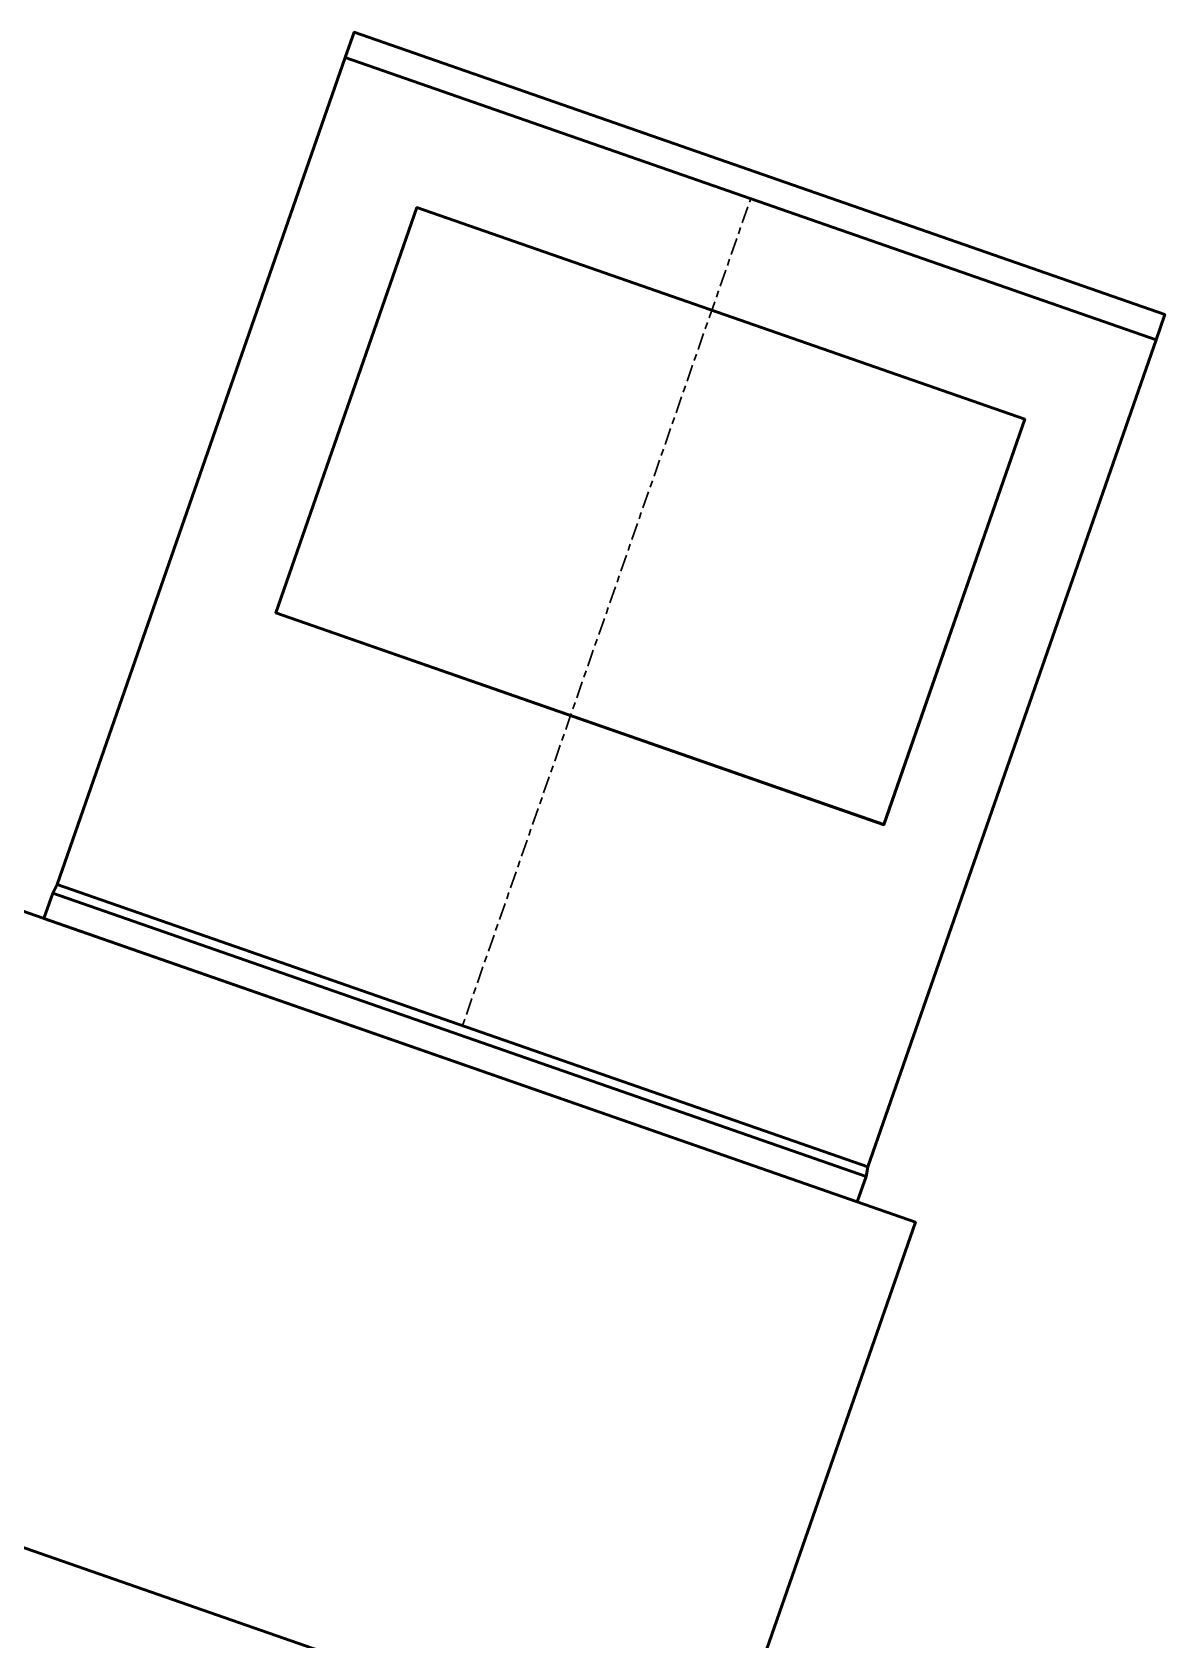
# Model space of a CAD drawing. Header units: inches. Extents: x -1654 to 1344, y -1538 to 36.
# Drawn here: x -257.2 to -215, y -1316.4 to -1256.5 of the extents above; entities that cross this region are included whole.
import ezdxf

# ---------------------------------------------------------------- set-up
doc = ezdxf.new("R2010")
doc.units = ezdxf.units.IN
doc.header["$MEASUREMENT"] = 0
doc.linetypes.add('Center', pattern=[1.25, 0.25, -0.1875, 0.625, -0.1875])
for name, color, linetype, lineweight in [('M-EQPT', 2, 'Continuous', 50), ('M-HVAC-CDFF', 3, 'Continuous', 30), ('M-HVAC-CDFF-SA', 3, 'Continuous', 30), ('M-HVAC-DUCT', 1, 'Center', 30), ('M-HVAC-DUCT-SA', 1, 'Continuous', 50)]:
    doc.layers.add(name, color=color, linetype=linetype, lineweight=lineweight)

# ---------------------------------------------------------------- blocks, each defined once
blk = doc.blocks.new('Heat Pump - Horizontal - Water Source - Heat Pump 4 Ton Horizontal-844842-_3D_')
at = {"layer": 'M-EQPT'}
mesh = blk.add_polyface(dxfattribs=at)
corners = [(31.1, -11.199, 9.65), (31.1, 11.199, 9.65), (-31.1, 11.199, 9.65), (-31.1, -11.199, 9.65)]
mesh.append_faces([[corners[k] for k in face] for face in [(3, 0, 1, 2)]])
mesh = blk.add_polyface(dxfattribs=at)
corners = [(31.1, -11.199, -9.65), (-31.1, -11.199, -9.65), (-31.1, 11.199, -9.65), (31.1, 11.199, -9.65)]
mesh.append_faces([[corners[k] for k in face] for face in [(1, 2, 3, 0)]])
mesh = blk.add_polyface(dxfattribs=at)
corners = [(-31.1, 11.199, 9.65), (31.1, 11.199, 9.65), (31.1, 11.199, -9.65), (-31.1, 11.199, -9.65)]
mesh.append_faces([[corners[k] for k in face] for face in [(0, 1, 2, 3)]])
mesh = blk.add_polyface(dxfattribs=at)
corners = [(-31.1, -11.199, 9.65), (-31.1, 11.199, 9.65), (-31.1, 11.199, -9.65), (-31.1, -11.199, -9.65)]
mesh.append_faces([[corners[k] for k in face] for face in [(0, 1, 2, 3)]])
mesh = blk.add_polyface(dxfattribs=at)
corners = [(31.1, -11.199, 9.65), (-31.1, -11.199, 9.65), (-31.1, -11.199, -9.65), (31.1, -11.199, -9.65)]
mesh.append_faces([[corners[k] for k in face] for face in [(0, 1, 2, 3)]])
mesh = blk.add_polyface(dxfattribs=at)
corners = [(3.303, -11.199, -8.65), (-28.799, -11.199, -8.65), (-28.799, -11.199, 8.65), (3.303, -11.199, 8.65)]
mesh.append_faces([[corners[k] for k in face] for face in [(2, 3, 0, 1)]])
mesh = blk.add_polyface(dxfattribs=at)
corners = [(-28.799, -12.199, 8.65), (3.303, -12.199, 8.65), (3.303, -11.199, 8.65), (-28.799, -11.199, 8.65)]
mesh.append_faces([[corners[k] for k in face] for face in [(0, 1, 2, 3)]])
mesh = blk.add_polyface(dxfattribs=at)
corners = [(-28.799, -12.199, -8.65), (-28.799, -12.199, 8.65), (-28.799, -11.199, 8.65), (-28.799, -11.199, -8.65)]
mesh.append_faces([[corners[k] for k in face] for face in [(0, 1, 2, 3)]])
mesh = blk.add_polyface(dxfattribs=at)
corners = [(3.303, -12.199, -8.65), (-28.799, -12.199, -8.65), (-28.799, -11.199, -8.65), (3.303, -11.199, -8.65)]
mesh.append_faces([[corners[k] for k in face] for face in [(0, 1, 2, 3)]])
mesh = blk.add_polyface(dxfattribs=at)
corners = [(3.303, -12.199, 8.65), (3.303, -12.199, -8.65), (3.303, -11.199, -8.65), (3.303, -11.199, 8.65)]
mesh.append_faces([[corners[k] for k in face] for face in [(0, 1, 2, 3)]])
mesh = blk.add_polyface(dxfattribs=at)
corners = [(3.303, -12.199, -8.65), (3.303, -12.199, 8.65), (-28.799, -12.199, 8.65), (-28.799, -12.199, -8.65)]
mesh.append_faces([[corners[k] for k in face] for face in [(3, 0, 1, 2)]])
blk = doc.blocks.new('Face Thin Mount Return Diffuser - Non-Hosted - 16x24 Face-949902-_3D_')
at = {"layer": 'M-HVAC-CDFF'}
mesh = blk.add_polyface(dxfattribs=at)
corners = [(8, 12, 1), (-8, 12, 1), (-8, -12, 1), (8, -12, 1)]
mesh.append_faces([[corners[k] for k in face] for face in [(3, 0, 1, 2)]])
mesh = blk.add_polyface(dxfattribs=at)
corners = [(8, 12), (8, -12), (-8, -12), (-8, 12)]
mesh.append_faces([[corners[k] for k in face] for face in [(0, 1, 2, 3)]])
mesh = blk.add_polyface(dxfattribs=at)
corners = [(8, 12), (-8, 12), (-8, 12, 1), (8, 12, 1)]
mesh.append_faces([[corners[k] for k in face] for face in [(3, 0, 1, 2)]])
mesh = blk.add_polyface(dxfattribs=at)
corners = [(-8, 12), (-8, -12), (-8, -12, 1), (-8, 12, 1)]
mesh.append_faces([[corners[k] for k in face] for face in [(3, 0, 1, 2)]])
mesh = blk.add_polyface(dxfattribs=at)
corners = [(8, -12), (8, 12), (8, 12, 1), (8, -12, 1)]
mesh.append_faces([[corners[k] for k in face] for face in [(3, 0, 1, 2)]])
mesh = blk.add_polyface(dxfattribs=at)
corners = [(-8, -12), (8, -12), (8, -12, 1), (-8, -12, 1)]
mesh.append_faces([[corners[k] for k in face] for face in [(3, 0, 1, 2)]])
blk = doc.blocks.new('Rectangular Takeoff - Standard-913736-_3D_')
at = {"layer": 'M-HVAC-DUCT', "color": 8, "linetype": 'Continuous', "lineweight": 50}
mesh = blk.add_polyface(dxfattribs=at)
corners = [(-0.242, -12, 8), (-0.242, 12, 8), (-0.242, 12, -8), (-0.242, -12, -8)]
mesh.append_faces([[corners[k] for k in face] for face in [(2, 3, 0, 1)]], dxfattribs={"color": 8})
mesh = blk.add_polyface(dxfattribs=at)
corners = [(-0.242, 12, -8), (1, 12, -8), (1, -12, -8), (-0.242, -12, -8)]
mesh.append_faces([[corners[k] for k in face] for face in [(3, 0, 1, 2)]], dxfattribs={"color": 8})
mesh = blk.add_polyface(dxfattribs=at)
corners = [(-0.242, 12, 8), (1, 12, 8), (1, 12, -8), (-0.242, 12, -8)]
mesh.append_faces([[corners[k] for k in face] for face in [(2, 3, 0, 1)]], dxfattribs={"color": 8})
mesh = blk.add_polyface(dxfattribs=at)
corners = [(1, -12, 8), (1, 12, 8), (-0.242, 12, 8), (-0.242, -12, 8)]
mesh.append_faces([[corners[k] for k in face] for face in [(1, 2, 3, 0)]], dxfattribs={"color": 8})
mesh = blk.add_polyface(dxfattribs=at)
corners = [(1, -12, 8), (1, -12, -8), (1, 12, -8), (1, 12, 8)]
mesh.append_faces([[corners[k] for k in face] for face in [(0, 1, 2, 3)]], dxfattribs={"color": 8})
mesh = blk.add_polyface(dxfattribs=at)
corners = [(-0.242, -12, -8), (1, -12, -8), (1, -12, 8), (-0.242, -12, 8)]
mesh.append_faces([[corners[k] for k in face] for face in [(3, 0, 1, 2)]], dxfattribs={"color": 8})
blk = doc.blocks.new('Rectangular Transition - Angle - 45 Degree-926805-_3D_')
at = {"layer": 'M-HVAC-DUCT', "color": 8, "linetype": 'Continuous', "lineweight": 50}
mesh = blk.add_polyface(dxfattribs=at)
corners = [(0, -16.051, 8.65), (0, 16.051, 8.65), (0, 16.051, -8.65), (0, -16.051, -8.65)]
mesh.append_faces([[corners[k] for k in face] for face in [(0, 1, 2, 3)]], dxfattribs={"color": 8})
mesh = blk.add_polyface(dxfattribs=at)
corners = [(0, -16.051, -8.65), (0, 16.051, -8.65), (0.363, 16, -8.5), (0.363, -16, -8.5)]
mesh.append_faces([[corners[k] for k in face] for face in [(3, 0, 1, 2)]], dxfattribs={"color": 8})
mesh = blk.add_polyface(dxfattribs=at)
corners = [(0, 16.051, -8.65), (0, 16.051, 8.65), (0.363, 16, 8.5), (0.363, 16, -8.5)]
mesh.append_faces([[corners[k] for k in face] for face in [(3, 0, 1, 2)]], dxfattribs={"color": 8})
mesh = blk.add_polyface(dxfattribs=at)
corners = [(0, 16.051, 8.65), (0, -16.051, 8.65), (0.363, -16, 8.5), (0.363, 16, 8.5)]
mesh.append_faces([[corners[k] for k in face] for face in [(2, 3, 0, 1)]], dxfattribs={"color": 8})
mesh = blk.add_polyface(dxfattribs=at)
corners = [(0.363, -16, 8.5), (0.363, -16, -8.5), (0.363, 16, -8.5), (0.363, 16, 8.5)]
mesh.append_faces([[corners[k] for k in face] for face in [(3, 0, 1, 2)]], dxfattribs={"color": 8})
mesh = blk.add_polyface(dxfattribs=at)
corners = [(0, -16.051, 8.65), (0, -16.051, -8.65), (0.363, -16, -8.5), (0.363, -16, 8.5)]
mesh.append_faces([[corners[k] for k in face] for face in [(2, 3, 0, 1)]], dxfattribs={"color": 8})
blk = doc.blocks.new('Rectangular Endcap - Standard-935193-_3D_')
at = {"layer": 'M-HVAC-DUCT', "color": 8, "linetype": 'Continuous', "lineweight": 50}
mesh = blk.add_polyface(dxfattribs=at)
corners = [(0, 16, 8.5), (0, 16, -8.5), (0, -16, -8.5), (0, -16, 8.5)]
mesh.append_faces([[corners[k] for k in face] for face in [(0, 1, 2, 3)]], dxfattribs={"color": 8})
mesh = blk.add_polyface(dxfattribs=at)
corners = [(0, 16, -8.5), (0, 16, 8.5), (1, 16, 8.5), (1, 16, -8.5)]
mesh.append_faces([[corners[k] for k in face] for face in [(0, 1, 2, 3)]], dxfattribs={"color": 8})
mesh = blk.add_polyface(dxfattribs=at)
corners = [(0, -16, -8.5), (0, 16, -8.5), (1, 16, -8.5), (1, -16, -8.5)]
mesh.append_faces([[corners[k] for k in face] for face in [(0, 1, 2, 3)]], dxfattribs={"color": 8})
mesh = blk.add_polyface(dxfattribs=at)
corners = [(0, 16, 8.5), (0, -16, 8.5), (1, -16, 8.5), (1, 16, 8.5)]
mesh.append_faces([[corners[k] for k in face] for face in [(3, 0, 1, 2)]], dxfattribs={"color": 8})
mesh = blk.add_polyface(dxfattribs=at)
corners = [(1, 16, 8.5), (1, -16, 8.5), (1, -16, -8.5), (1, 16, -8.5)]
mesh.append_faces([[corners[k] for k in face] for face in [(2, 3, 0, 1)]], dxfattribs={"color": 8})
mesh = blk.add_polyface(dxfattribs=at)
corners = [(0, -16, 8.5), (0, -16, -8.5), (1, -16, -8.5), (1, -16, 8.5)]
mesh.append_faces([[corners[k] for k in face] for face in [(0, 1, 2, 3)]], dxfattribs={"color": 8})

msp = doc.modelspace()

# ---------------------------------------------------------------- linework, layer by layer
at = {"layer": 'M-HVAC-DUCT', "color": 5}
msp.add_line((-241.165, -1293.507, 1332), (-230.426, -1262.687, 1332), dxfattribs=at)

# ---------------------------------------------------------------- block references
at = {"layer": 'M-EQPT', "rotation": 160.7901312840832}
msp.add_blockref('Heat Pump - Horizontal - Water Source - Heat Pump 4 Ton Horizontal-844842-_3D_', (-257.336, -1301.175, 1332), dxfattribs=at)
at = {"layer": 'M-HVAC-CDFF-SA', "extrusion": (0.000175675, -6.12105e-05, -1), "rotation": 289.2098684078589}
msp.add_blockref('Face Thin Mount Return Diffuser - Non-Hosted - 16x24 Face-949902-_3D_', (233.931, -1274.597, -1342.463), dxfattribs=at)
at = {"layer": 'M-HVAC-DUCT-SA', "color": 8}
for name, p, rotation in [('Rectangular Endcap - Standard-935193-_3D_', (-230.426, -1262.687, 1332), 70.79013128408378), ('Rectangular Transition - Angle - 45 Degree-926805-_3D_', (-241.284, -1293.85, 1332), 70.7901312840832)]:
    msp.add_blockref(name, p, dxfattribs=dict(at, rotation=rotation))
at = {"layer": 'M-HVAC-DUCT-SA', "color": 8, "extrusion": (-0.329029, -0.94432, 0), "rotation": 90.01065893786452}
msp.add_blockref('Rectangular Takeoff - Standard-913736-_3D_', (198.224, 1340.5, 1280.598), dxfattribs=at)

# ---------------------------------------------------------------- meshes
at = {"layer": 'M-HVAC-DUCT-SA', "color": 8}
mesh = msp.add_polyface(dxfattribs=at)
corners = [(-226.056, -1298.772, 1323.5), (-256.274, -1288.243, 1323.5), (-245.535, -1257.423, 1323.5), (-215.317, -1267.952, 1323.5)]
mesh.append_faces([[corners[k] for k in face] for face in [(3, 0, 1, 2)]], dxfattribs={"color": 8})
mesh = msp.add_polyface(dxfattribs=at)
corners = [(-256.274, -1288.243, 1340.5), (-226.056, -1298.772, 1340.5), (-215.317, -1267.952, 1340.5), (-245.535, -1257.423, 1340.5)]
mesh.append_faces([[corners[k] for k in face] for face in [(0, 1, 2, 3)]], dxfattribs={"color": 8})
mesh = msp.add_polyface(dxfattribs=at)
corners = [(-256.274, -1288.243, 1323.5), (-256.274, -1288.243, 1340.5), (-245.535, -1257.423, 1340.5), (-245.535, -1257.423, 1323.5)]
mesh.append_faces([[corners[k] for k in face] for face in [(3, 0, 1, 2)]], dxfattribs={"color": 8})
mesh = msp.add_polyface(dxfattribs=at)
corners = [(-245.535, -1257.423, 1323.5), (-245.535, -1257.423, 1340.5), (-215.317, -1267.952, 1340.5), (-215.317, -1267.952, 1323.5)]
mesh.append_faces([[corners[k] for k in face] for face in [(3, 0, 1, 2)]], dxfattribs={"color": 8})
mesh = msp.add_polyface(dxfattribs=at)
corners = [(-225.467, -1286.018, 1340.26), (-248.131, -1278.121, 1340.256), (-242.867, -1263.012, 1340.256), (-220.203, -1270.909, 1340.26)]
mesh.append_faces([[corners[k] for k in face] for face in [(2, 3, 0, 1)]], dxfattribs={"color": 8})
mesh = msp.add_polyface(dxfattribs=at)
corners = [(-242.867, -1263.012, 1340.256), (-248.131, -1278.121, 1340.256), (-248.131, -1278.121, 1340.5), (-242.867, -1263.012, 1340.5)]
mesh.append_faces([[corners[k] for k in face] for face in [(3, 0, 1, 2)]], dxfattribs={"color": 8})
mesh = msp.add_polyface(dxfattribs=at)
corners = [(-225.467, -1286.018, 1340.5), (-220.203, -1270.909, 1340.5), (-242.867, -1263.012, 1340.5), (-248.131, -1278.121, 1340.5)]
mesh.append_faces([[corners[k] for k in face] for face in [(2, 3, 0, 1)]], dxfattribs={"color": 8})
mesh = msp.add_polyface(dxfattribs=at)
corners = [(-220.203, -1270.909, 1340.26), (-242.867, -1263.012, 1340.256), (-242.867, -1263.012, 1340.5), (-220.203, -1270.909, 1340.5)]
mesh.append_faces([[corners[k] for k in face] for face in [(3, 0, 1, 2)]], dxfattribs={"color": 8})
mesh = msp.add_polyface(dxfattribs=at)
corners = [(-226.056, -1298.772, 1340.5), (-226.056, -1298.772, 1323.5), (-215.317, -1267.952, 1323.5), (-215.317, -1267.952, 1340.5)]
mesh.append_faces([[corners[k] for k in face] for face in [(3, 0, 1, 2)]], dxfattribs={"color": 8})
mesh = msp.add_polyface(dxfattribs=at)
corners = [(-225.467, -1286.018, 1340.26), (-220.203, -1270.909, 1340.26), (-220.203, -1270.909, 1340.5), (-225.467, -1286.018, 1340.5)]
mesh.append_faces([[corners[k] for k in face] for face in [(3, 0, 1, 2)]], dxfattribs={"color": 8})
mesh = msp.add_polyface(dxfattribs=at)
corners = [(-248.131, -1278.121, 1340.256), (-225.467, -1286.018, 1340.26), (-225.467, -1286.018, 1340.5), (-248.131, -1278.121, 1340.5)]
mesh.append_faces([[corners[k] for k in face] for face in [(0, 1, 2, 3)]], dxfattribs={"color": 8})
mesh = msp.add_polyface(dxfattribs=at)
corners = [(-256.274, -1288.243, 1323.5), (-226.056, -1298.772, 1323.5), (-226.056, -1298.772, 1340.5), (-256.274, -1288.243, 1340.5)]
mesh.append_faces([[corners[k] for k in face] for face in [(2, 3, 0, 1)]], dxfattribs={"color": 8})

doc.saveas('drawing.dxf')
